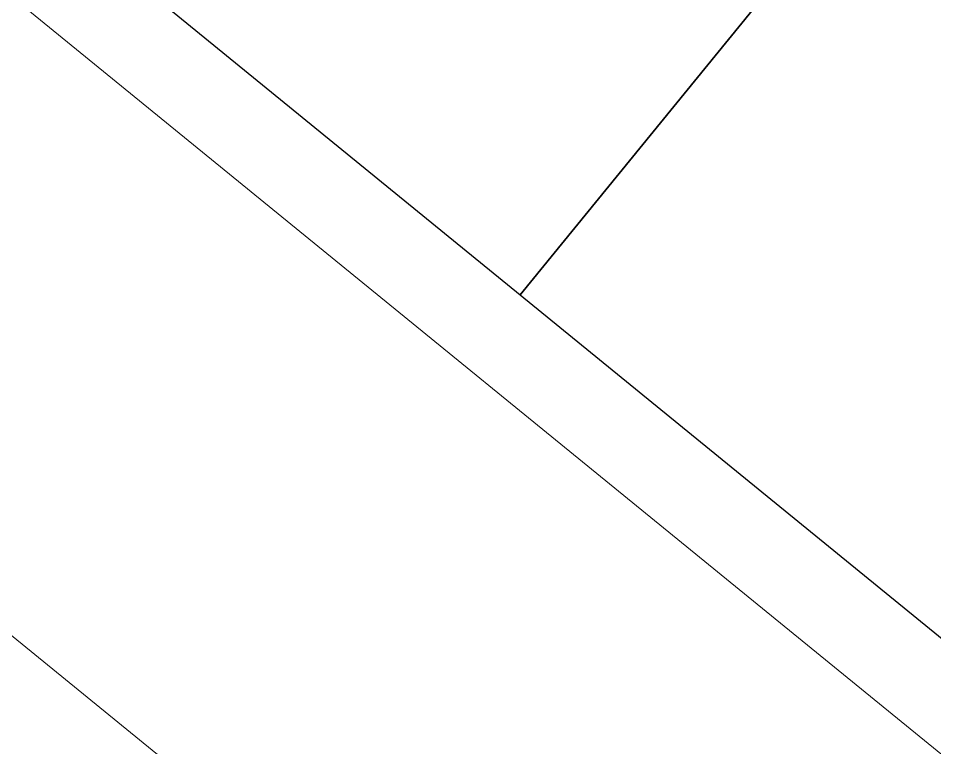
# Model space of a CAD drawing. Header units: millimetres. Extents: x 474016 to 477875, y 2288607 to 2292200.
# Drawn here: x 474406.39 to 474426.74, y 2289561.03 to 2289577.23 of the extents above; entities that cross this region are included whole.
import ezdxf

# ---------------------------------------------------------------- set-up
doc = ezdxf.new("R2010")
doc.units = ezdxf.units.MM
doc.header["$LTSCALE"] = 50
for name, color, linetype, lineweight in [('BANQUETA', 251, 'Continuous', 5), ('JARDINES', 98, 'Continuous', 13), ('LOTES', 6, 'Continuous', 15)]:
    doc.layers.add(name, color=color, linetype=linetype, lineweight=lineweight)
doc.layers.add('CVL_LOTIF', color=1, linetype='Continuous')

msp = doc.modelspace()

# ---------------------------------------------------------------- linework, layer by layer
at = {"layer": 'BANQUETA'}
msp.add_line((474563.425, 2289449.562), (474388.637, 2289592.07), dxfattribs=at)
at = {"layer": 'CVL_LOTIF'}
for points in [[(474434.599, 2289592.013), (474424.911, 2289599.912), (474407.85, 2289578.986), (474417.538, 2289571.087)], [(474444.287, 2289584.114), (474434.599, 2289592.013), (474417.538, 2289571.087), (474427.226, 2289563.188)]]:
    msp.add_lwpolyline(points, close=True, dxfattribs=at)
at = {"layer": 'JARDINES'}
msp.add_lwpolyline([(474367.594, 2289595.034), (474451.921, 2289526.281, -0.467748), (474449.393, 2289523.181), (474365.17, 2289591.849, -0.671378)], format="xyb", close=True, dxfattribs=at)
at = {"layer": 'LOTES'}
msp.add_lwpolyline([(474417.538, 2289571.087), (474434.599, 2289592.013)], dxfattribs=at)

doc.saveas('drawing.dxf')
